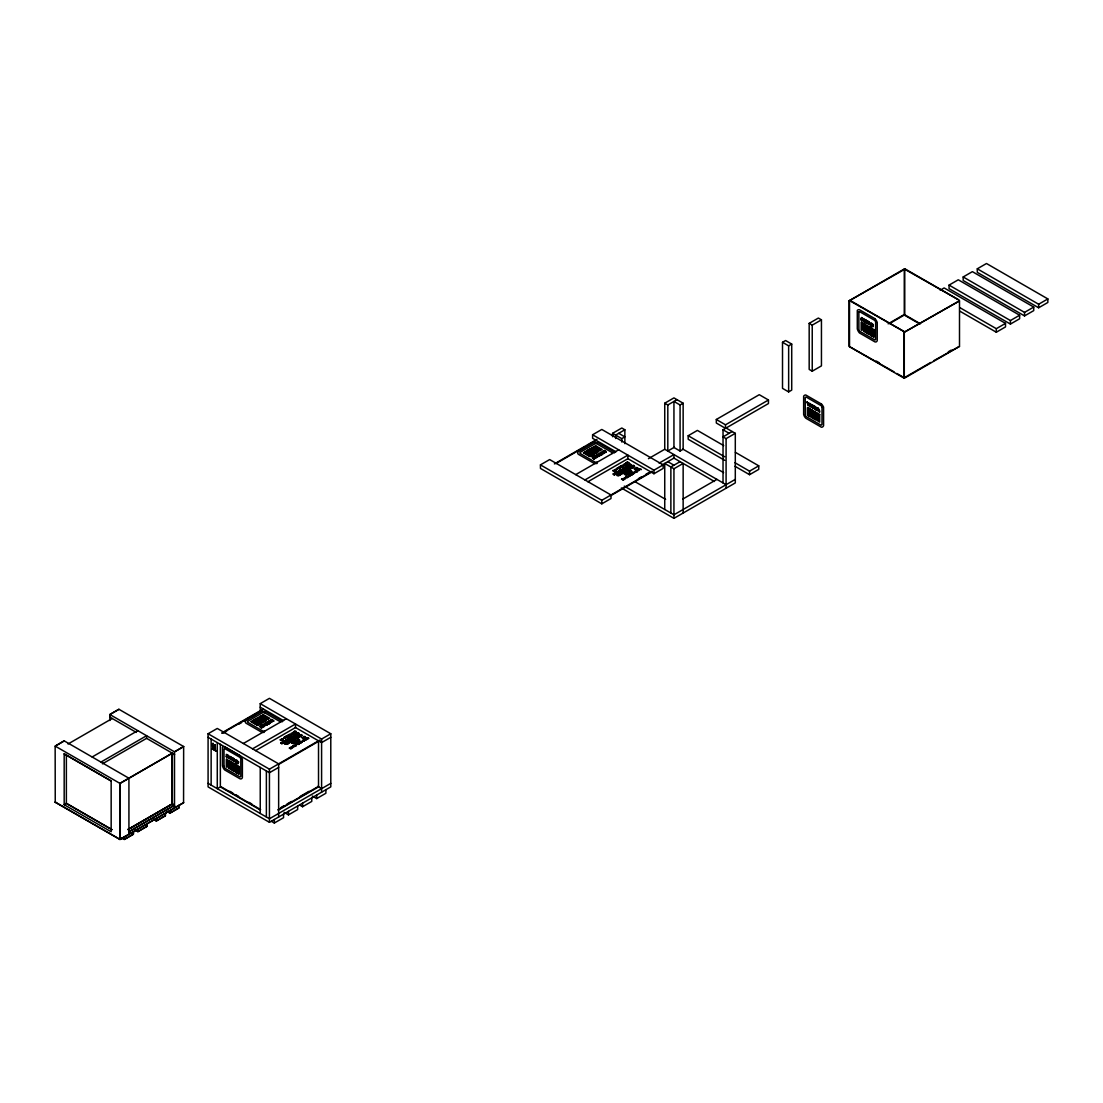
<?xml version="1.0" encoding="UTF-8"?>
<svg xmlns="http://www.w3.org/2000/svg" width="1103" height="1103" viewBox="0 0 1103 1103"><rect width="100%" height="100%" fill="white"/><g stroke="black" fill="none" stroke-linecap="round" stroke-linejoin="round"><path stroke-width="1.5" d="M128.196 829.539L172.302 803.99L172.302 753.184L119.869 783.461L119.869 839.493L125.19 836.432M224.019 766.378L224.019 748.882A3.833 2.22 60 0 1 224.833 748.661L239.847 757.306A4.164 2.399 60 0 1 240.812 758.961L240.812 776.347A2.247 1.296 60 0 1 239.985 776.912L225.026 768.322A3.874 2.234 60 0 1 224.074 766.544L223.992 766.309M294.239 739.989C288.366 736.887 300.333 740.844 291.868 739.617M285.029 743.698C282.147 744.194 291.799 744.842 285.084 743.505M627.193 463.977L625.58 463.108M630.806 470.457L630.875 470.485M614.716 474.58L612.813 473.987L614.412 473.67L614.95 474.607L613.599 474.69L614.716 474.759M864.628 321.387C864.366 324.337 864.545 316.919 864.807 320.035M299.437 743.96C294.598 742.443 302.842 744.139 298.031 742.981M302.829 740.389L304.235 740.844M631.798 475.076L629.923 474.359L631.702 474.786M635.094 471.408L636.941 472.029L635.094 471.215M636.693 472.056C634.68 470.361 633.811 473.366 636.569 472.181M287.952 739.603C291.385 739.686 284.05 738.128 288.821 739.865M291.743 740.72C293.812 742.815 292.309 737.824 290.365 740.871M624.491 468.32L624.381 468.127M298.265 739.437L299.837 740.265L299.01 740.706L297.769 739.755L299.12 739.341L298.127 739.341M873.355 324.737L873.245 325.675L873.162 324.379M284.105 737.3L284.836 737.893M628.848 475.035L630.489 475.655M633.246 474.083L631.426 473.38L633.246 474.235M810.746 404.36L810.926 407.035L809.147 406.083L809.188 405.049L809.823 406.469M817.847 408.331C818.068 415.211 815.365 405.256 817.93 408.331M863.842 319.208C865.29 326.75 860.698 315.913 863.939 319.098M865.51 322.531L865.386 319.732L866.31 320.228L866.517 323.344L865.483 322.545M300.567 734.846L299.713 735.136L302.263 735.508L300.499 734.695M628.269 465.176L627.483 465.521L630.02 465.893L628.338 465.218M619.762 471.657C616.618 469.933 620.065 471.505 619.762 471.85M293.563 733.523L292.64 734.267L291.316 733.192L293.701 733.66M296.211 735.398L293.812 736.997L292.488 735.922L294.763 736.446M616.508 473.518L617.129 473.339M625.925 464.639L624.477 465.052L625.18 465.121M627.097 467.369L627.648 467.258M595.248 455.636L593.317 456.559L594.269 457.069L594.214 456.297M810.912 404.236L809.795 403.422L809.96 406.552M625.015 473.821L626.587 474.483L625.759 475.103L624.188 474.18L627.386 474.193L625.07 473.628M297.438 733.192L298.182 733.467M866.627 321.938L866.531 320.628M298.224 732.682C293.936 733.867 302.443 734.915 298.196 732.723M618.231 474.331C615.474 474.952 622.63 476.303 618.245 474.428M627.648 462.102L626.352 462.709L627.304 464.101L625.594 463.315M281.982 740.444L279.969 739.796L281.858 740.182M614.44 471.519L612.758 470.526M283.719 741.051L285.98 741.478L282.699 742.76L283.554 742.912M614.123 470.223L614.923 469.547L614.137 470.25M630.654 464.846L631.412 465.094M284.505 741.506L284.367 741.423M290.613 738.017L291.316 738.279M613.544 471.009L612.923 470.595M285.663 736.583L284.905 736.845M619.307 466.927C616.715 466.955 623.002 469.258 619.321 467.024M621.775 473.876C623.802 474 620.396 471.519 619.748 473.311L621.789 473.863M289.579 747.848L290.447 748.234M305.807 738.748L306.593 738.486L305.807 738.472M621.913 479.019L622.837 478.923L622.051 479.171M638.03 469.713C640.223 470.471 639.34 470.76 638.94 470.043M293.357 732.061C297.686 732.144 290.241 732.778 294.749 732.75M628.848 469.85C629.937 468.596 624.491 469.34 628.986 469.919M622.905 479.254L621.513 479.281L622.892 479.515M279.721 722.382L279.721 722.355A3.833 2.22 0 0 0 279.928 721.555L264.775 712.8M612.096 453.471L612.082 453.498A3.833 2.22 0 0 0 612.303 452.671L596.985 443.889A3.874 2.234 0 0 0 595 443.806L580.123 452.382A2.247 1.296 0 0 0 580.054 453.388L595.151 462.157A4.164 2.399 0 0 0 597.054 462.171L597.081 462.157M605.823 452.202L602.927 451.113L605.051 450.92L604.32 450.369L603.41 451.168L605.988 451.348L606.057 452.327L604.32 452.285L605.905 452.409M299.382 742.374L299.961 742.595M291.123 746.952L292.571 747.917L291.054 747.186M296.638 743.767L297.424 743.849L296.569 744.001M304.263 739.217L305.793 740.016M299.396 743.836L297.934 743.215M302.732 740.265L304.428 741.078M631.771 474.952L630.199 474.207L631.674 475.007M286.394 740.623C287.842 740.72 285.057 739.879 286.339 739.382M295.135 737.824L296.969 738.376L295.121 738.072M597.509 455.553L598.722 456.256M599.756 454.381L601.025 454.932M615.819 470.471C616.715 470.76 613.13 469.892 615.998 470.609M627 477.696C627.055 476.73 623.402 477.047 627.028 477.833M271.117 719.776L273.985 720.921L271.09 720.769L270.897 719.639L272.717 719.735L271.021 719.57M616.701 473.09L617.611 473.049M300.099 742.677L301.229 742.705L299.423 742.14M289.606 735.894C284.422 734.102 291.647 735.825 289.662 736.032M624.918 478.895C625.153 478.206 621.32 477.999 624.946 479.033M633.246 472.47C630.737 472.442 637.065 474.814 633.246 472.498M285.663 736.556L287.207 737.328L284.932 736.887M631.564 468.403L630.337 468.747M290.958 740.278L289.786 740.816M623.733 467.769L623.098 467.975C626.752 465.976 624.836 469.864 625.111 468.554M287.98 742.002L290.82 742.112C286.573 738.458 293.04 745.159 287.842 741.919M284.836 737.907C287.318 738.072 283.113 738.996 284.078 737.424M621.596 467.3L620.92 467.01L621.609 467.355M290.379 738.969L288.076 738.431L290.42 738.9M295.011 743.064C290.489 741.988 296.376 744.883 291.84 743.091M620.438 469.533L622.795 470.03L620.506 469.588M624.532 469.037C620.189 470.443 622.23 467.575 624.532 469.023M627.428 470.76L624.284 470.691M294.17 740.182L291.881 739.658M291.812 743.05L293.398 742.14L295.011 743.05M297.851 736.17L300.126 736.735L297.879 736.211M628.503 464.873L629.799 465.659L628.517 464.914M286.242 739.506L287.745 740.306L286.408 740.72M294.639 731.868L293.991 731.579C296.376 729.386 297.755 734.281 294.446 731.317M291.495 737.011C294.666 737.907 291.757 736.225 291.233 736.57M306.648 737.879L308.937 738.362L306.662 737.921M597.302 455.442L597.164 456.477L598.929 456.38M599.591 454.105C597.55 455.884 603.051 455.277 601.976 454.353C600.57 451.554 595.923 454.036 601.383 454.96M128.927 834.268L128.927 778.235L64.208 740.871L55.247 746.152L119.965 783.406L172.289 753.184L174.508 754.714L172.302 753.184L172.302 803.99L128.127 829.497M183.567 802.653L183.649 746.538L118.917 709.284L109.873 714.523L174.508 751.832L183.567 746.607M64.208 740.871L55.15 746.097L55.247 802.184L56.391 802.626M183.649 746.538L174.508 751.832L174.508 807.879M128.927 831.662L174.508 805.259L172.137 803.894L127.824 829.484M124.418 839.397L133.353 834.213L133.477 831.552L133.366 834.226L124.308 839.452L121.385 837.756L124.308 839.452L124.418 836.777M146.947 823.762L146.947 826.381L137.903 831.607L134.966 829.911L137.903 831.607L146.933 826.368L147.057 823.707M165.436 815.71L156.378 820.935L153.441 819.239L156.378 820.935L165.422 815.696L165.533 813.035M179.127 805.19L179.031 807.879L169.959 813.09L167.036 811.394L169.959 813.09L179.003 807.865M540.442 464.873L549.652 459.565L611.007 494.985L611.007 498.528L601.797 503.837L540.442 468.417L540.442 464.873L601.797 500.307L652.163 471.229M615.97 451.803L592.601 438.305L592.601 434.761L601.797 429.453L663.165 464.873L663.165 468.417L653.955 473.738L627.662 458.545M118.917 709.284L109.859 714.51L109.873 720.521M68.041 744.001L112.23 718.494M554.382 463.922L596.944 439.339M555.843 463.605L585.197 446.66M588.133 444.964L595.468 440.717M612.592 436.733L612.592 433.327L621.789 428.005L624.863 429.784L624.863 443.682M726.091 484.686L664.737 449.266L664.737 403.215L673.947 397.893L683.143 403.215L683.143 449.266L680.082 451.03L673.947 447.487L673.947 401.437L680.082 404.98L683.143 403.215M624.863 429.784L615.653 435.092L615.653 438.511M664.737 403.215L667.811 404.98L677.008 399.672M809.175 323.372L818.371 318.05L821.445 319.829L821.445 365.879L812.235 371.187L809.175 369.422L809.175 323.372L812.235 325.137L821.445 319.829M959.5 300.871L903.812 332.486L959.5 300.871L959.5 346.397L904.281 378.274L849.048 346.397L849.048 300.871L904.736 268.718L959.031 300.071L904.281 268.994L904.281 315.044L917.489 322.669M904.736 269.256L849.048 300.871M782.51 342.302L785.584 340.524L791.72 344.067L791.72 390.117L788.645 391.896L782.51 388.353L782.51 342.302L788.645 345.846L791.72 344.067M612.592 433.327L621.789 438.636L624.863 436.871L618.728 433.327M575.725 474.621L618.673 449.817M92.142 756.989L137.792 730.641M584.935 479.929L627.883 455.139L627.883 458.683L587.885 481.763M100.938 762.076L146.589 735.715L146.589 738.334L102.414 763.841M619.569 467.065L620.396 467.548M648.454 458.669L664.737 449.266M724.712 460.351L688.189 439.27L688.189 435.726L697.399 430.404L723.692 445.598M768.46 400.003L725.512 424.807L725.512 428.35L716.316 423.028L716.316 419.485L759.264 394.695L768.46 400.003L768.46 403.546L723.03 429.784L723.03 482.921M940.211 290.227L944.154 287.938L1005.509 323.372L1005.509 326.915L996.312 332.224L959.789 311.143M949.063 285.112L958.273 279.79L1019.627 315.224L1019.627 318.767L1010.417 324.075L949.063 288.655L949.063 285.112L1010.417 320.532L1019.627 315.224M963.181 276.963L972.377 271.655L1033.732 307.075L1033.732 310.619L1024.535 315.927L963.181 280.507L963.181 276.963L1024.535 312.383L1033.732 307.075M977.286 268.815L986.496 263.507L1047.85 298.927L1047.85 302.47L1038.64 307.778L977.286 272.358L977.286 268.815L1038.64 304.235L1047.85 298.927M55.15 802.129L119.965 839.438L183.732 802.626L119.979 839.452L119.965 783.406M674.374 447.239L667.811 451.03L667.811 404.98M888.136 323.827L904.281 314.507L920.412 323.827M894.009 371.808L849.517 346.659L849.517 300.609L904.281 331.686L849.972 300.347M889.597 323.51L904.736 314.782L904.736 268.718M630.433 475.876C627.111 476.082 630.475 474.414 628.875 474.814M659.125 463.122L673.947 454.574L673.947 458.117L662.09 464.956M638.403 478.647L641.353 476.937M645.806 474.373L648.771 472.649M592.601 434.761L653.955 470.195L663.165 464.873M611.062 495.481L652.163 471.753M260.239 712.304L260.239 703.645L269.435 698.337L330.79 733.757L330.79 786.894L269.435 822.314L208.081 786.894L208.081 733.757L217.277 728.449L278.645 763.869L278.645 817.006M680.082 461.661L670.872 466.969L670.872 513.033M732.227 431.549L723.03 436.871L726.091 438.636L735.301 433.327L735.301 482.921L673.947 518.341L621.347 487.981M664.737 509.489L664.737 463.439L673.947 468.747L683.143 463.439L683.143 513.033M222.02 732.792L263.107 709.077M222.02 733.33L261.976 710.263M223.633 732.93L226.611 731.206M238.551 724.313L241.543 722.589M244.521 720.866L247.513 719.142M251.98 716.55L254.972 714.827M243.363 743.491L286.311 718.701M682.826 499.039L716.895 479.378M252.559 748.813L295.507 724.009L295.507 727.553L255.524 750.647M948.304 351.788L951.241 350.092M905.301 377.143L930.698 362.487M933.621 360.791L959.5 346.397M735.301 479.378L673.947 514.798L624.27 486.12M734.943 462.709L749.544 471.146L758.754 465.838L758.754 469.382L749.544 474.69L734.943 466.252M959.789 307.599L996.312 328.68L1005.509 323.372M301.188 741.45L302.015 741.933M305.848 740.251L303.904 739.851L304.387 739.286M208.081 733.757L269.435 769.177L319.801 740.099M260.239 703.645L321.593 739.065L330.79 733.757M278.397 764.544L319.801 740.637M278.645 767.412L269.435 772.72L208.081 737.3M330.79 737.3L321.593 742.609L295.301 727.428M281.182 807.396L284.119 805.7M287.042 804.004L291.454 801.454M300.25 796.38L309.061 791.292M277.928 809.795L317.871 786.742M278.397 810.057L318.684 786.797M330.79 783.351L269.435 818.771L208.081 783.351M271.421 821.335L274.344 823.031L283.554 817.709L283.554 814.166M284.078 812.346L288.462 814.883L297.658 809.561L297.658 806.017M299.644 805.038L302.567 806.734L311.777 801.412L311.777 797.869M312.301 796.049L316.685 798.586L325.881 793.264L325.881 789.72M111.886 829.649L66.373 803.37L64.181 804.639L64.181 753.818L111.155 780.938L111.169 831.759L64.057 804.652L66.373 803.37L111.954 829.608M639.009 470.209C635.7 470.333 640.347 469.258 638.03 469.52M290.53 748.385C287.221 748.537 291.826 747.42 289.551 747.71M627.207 464.156L625.263 463.674L626.821 462.433M636.776 468.789C635.135 467.382 639.244 469.12 635.231 469.671L635.397 469.409M304.318 737.7C303.201 736.639 306.413 737.521 302.87 738.555L303.187 738.376M630.544 464.597L629.758 464.129M292.888 737.521L291.495 737.025M288.572 739.851L287.842 739.424M285.098 741.85L284.753 742.222M292.336 741.064L291.164 740.706M290.516 737.824L289.124 737.948L292.157 737.921L290.585 736.983L289.799 737.466L291.537 738.307M819.405 411.75C820.673 413.694 818.192 405.614 819.143 411.915M227.025 757.43L226.336 754.369L227.769 756.934L226.901 757.664L226.129 756.038L226.763 757.596M296.914 740.154L297.879 740.789M264.706 731.055L264.72 731.041A4.164 2.399 0 0 1 262.817 731.041L247.692 722.272A2.247 1.296 0 0 1 247.692 721.362L262.597 712.69A3.874 2.234 0 0 1 264.61 712.759L264.844 712.814M624.312 470.802C628.903 473.518 622.947 468.03 627.428 470.747M626.256 467.851L628.71 466.652M615.777 473.945L615.074 473.89L618.342 472.622L615.957 472.098M287.786 743.698L288.669 743.353M281.058 739.231C281.803 741.671 282.216 738.403 281.527 739.989M861.691 317.761L862.201 320.821L860.891 318.298L861.691 317.499L862.518 319.029L861.829 317.595M296.417 741.533L295.894 741.092M627.828 473.132L628.103 473.449M631.605 468.334L629.275 467.81L629.937 468.513M871.053 325.771L871.687 325.344L871.728 326.419C867.123 324.833 872.501 319.401 871.053 326.033M632.35 466.872L632.116 466.583M298.044 736.873L297.81 736.597M301.726 735.177L301.312 734.543M297.121 734.433L296.707 733.812M290.778 741.492L289.786 740.844M633.329 466.1L634.625 466.624L632.129 466.279L633.494 465.838M629.482 471.712L630.296 472.525C626.201 471.367 627.745 472.966 629.648 471.464M622.382 472.429L623.678 472.953L621.141 472.58L622.533 472.167M297.121 740.596L298.417 741.119L295.921 740.775L297.286 740.334M866.462 322.2L867.427 321.8L866.462 320.311M172.302 803.99L174.508 805.259L129.023 831.717M55.247 802.184L119.882 839.383M876.389 361.108L879.325 362.804M896.932 373.503L904.281 377.75L903.812 331.962M716.316 419.485L725.512 424.807M726.091 428.005L735.301 433.327M723.03 429.784L729.166 433.327M735.384 452.34L758.754 465.838M688.189 435.726L724.712 456.807M682.702 449.018L723.609 472.622M673.506 457.869L714.413 481.487M667.811 461.661L673.947 465.204M627.676 462.198L629.193 462.929L626.918 462.378M631.509 465.039L629.91 464.418M636.279 469.065L633.894 468.554L635.645 469.437M626.063 464.777L623.733 464.211L625.429 465.149M628.6 466.707C624.918 464.349 628.034 467.438 627.152 466.969M627.235 467.507L624.836 466.996L626.587 467.865M623.595 467.686L625.36 468.582M623.305 471.257C626.656 474.745 625.622 469.437 623.195 471.326M595.275 455.842C600.129 456.545 595.689 459.179 593.993 456.173M619.528 470.03C623.429 473.449 621.044 468.044 619.417 470.099M634.942 481.653L665.619 499.369M616.067 472.043L617.721 472.994M620.396 474.841L618.714 474.028L621.347 474.29L619.472 474.717L620.3 474.897M616.66 473.614L614.261 473.09L616.025 473.973M260.239 707.188L283.609 720.686M297.396 733.012L299.147 733.909M303.918 737.948L301.588 737.383L303.284 738.321M294.832 733.04L293.343 732.309M296.335 735.536L294.005 734.97L295.701 735.894M291.344 736.501L292.998 737.466M290.834 740.196L292.598 741.092M261.769 724.974C266.926 729.593 264.32 722.148 260.956 725.443L261.949 725.926L261.632 725.057M288.572 743.408L286.339 742.788L288.035 743.725M283.595 740.982L285.36 741.878M284.188 742.54L281.954 741.919L283.65 742.857M317.65 786.384L321.593 788.659M109.873 717.129L136.372 732.433M146.589 738.334L174.508 754.452M229.81 791.292L232.747 792.988M235.684 794.684L238.62 796.38M248.892 802.308L251.829 804.004M221 786.742L260.625 809.616M220.545 787.004L260.17 809.878M64.057 753.845L111.1 780.993M868.764 321.649L869.467 323.731L868.833 321.966M299.919 736.501L300.567 736.487C302.842 735.991 297.162 734.763 299.506 736.266M1038.64 304.235L1038.64 307.778M1024.535 312.383L1024.535 315.927M1010.417 320.532L1010.417 324.075M996.312 328.68L996.312 332.224M904.281 332.748L904.281 378.274M812.235 325.137L812.235 371.187M788.645 345.846L788.645 391.896M749.544 471.146L749.544 474.69M726.091 438.636L726.091 488.229M680.082 404.98L680.082 451.03M673.947 468.747L673.947 518.341M653.955 470.195L653.955 473.738M621.789 438.636L621.789 442.041M601.797 500.307L601.797 503.837M321.593 739.065L321.593 792.202M318.519 740.844L318.519 786.894M316.685 795.042L316.685 798.586M302.567 803.191L302.567 806.734M288.462 811.339L288.462 814.883M274.344 819.488L274.344 823.031M269.435 769.177L269.435 822.314M266.374 770.956L266.374 817.006M260.239 767.412L260.239 813.462M236.207 762.986L236.8 762.27L236.883 763.373C232.333 762.159 237.517 756.038 236.07 762.904M220.352 744.249L220.352 786.894L217.277 788.659L217.277 742.609M211.142 739.065L211.142 785.115M172.137 753.087L172.137 803.894M169.959 810.484L169.972 813.104M156.378 818.329L156.378 820.935M137.903 829.001L137.903 831.607M66.373 754.466L66.373 803.37M282.147 721.872A6.053 3.502 0 0 0 282.037 720.948L266.057 711.711A6.094 3.516 0 0 0 261.439 711.545L245.941 720.493A4.481 2.592 0 0 0 245.941 723.141L261.618 732.185A6.384 3.695 0 0 0 264.113 732.392M614.523 452.809A6.053 3.502 0 0 0 614.412 452.065L598.419 442.841A6.094 3.516 0 0 0 593.8 442.661L578.317 451.61A4.481 2.592 0 0 0 578.317 454.257L593.979 463.301A6.384 3.695 0 0 0 597.206 463.467M858.865 311.928L858.906 329.59A3.874 2.234 60 0 0 859.844 331.341L874.817 339.945A2.247 1.296 60 0 0 875.603 339.49L875.658 322.021A4.164 2.399 60 0 0 874.707 320.366L859.706 311.708A3.833 2.22 60 0 0 858.865 311.928L858.768 311.997M282.713 743.132L280.727 742.595L282.713 743.132M622.382 466.638L620.41 466.1L622.382 466.638M291.095 735.025C293.77 733.964 285.953 733.853 291.109 734.984M623.457 466.142C621.43 463.039 622.106 467.493 623.471 466.114M288.131 736.818L286.146 736.142L288.131 736.818M302.112 742.333L300.14 741.657L302.112 742.333M260.57 725.939C269.063 728.09 255.772 727.291 260.625 725.871M592.945 457.056C600.956 459.234 589.002 458.241 592.945 457.056M630.158 465.025C634.597 465.204 627.593 463.398 630.158 465.025M617.363 474.855C621.678 476.62 614.867 475.696 617.39 474.814M282.271 739.272C284.546 739.589 280.355 737.935 282.271 739.272M293.398 746.428L294.928 746.428L293.398 746.428M296.293 745.669L294.018 745.228L296.293 745.697M619.569 468.444L617.28 467.989L619.569 468.444M628.655 476.786L626.38 476.344L628.655 476.786M631.385 471.712C634.06 471.574 627.607 469.685 631.385 471.712M641.312 469.492L639.009 469.023L641.312 469.492M229.782 758.354C229.865 761.056 229.948 752.411 229.782 758.354M231.823 758.685C233.133 761.167 231.589 755.031 231.823 758.685M234.112 760.008C235.325 762.545 233.974 756.396 234.112 760.008M811.932 405.035C812.442 408.799 810.264 403.312 811.973 404.98M814.235 406.373C814.634 410.178 812.704 404.484 814.235 406.373M822.011 406.855L821.969 424.49A3.874 2.234 60 0 1 821.032 425.179L806.059 416.493A2.247 1.296 60 0 1 805.273 415.128L805.218 397.604A4.164 2.399 60 0 1 806.169 397.039L821.17 405.697A3.833 2.22 60 0 1 822.011 406.897L822.011 406.855M816.261 407.655C817.047 414.176 815.269 405.463 816.303 407.558M305.269 738.748L306.648 739.079L305.31 738.679M616.853 472.677L616.908 472.815M620.313 470.678L620.341 470.623M624.091 471.891L624.119 471.836M299.023 742.347L300.885 743.119L299.065 742.264M238.51 761.69L238.4 762.642L238.51 761.69M297.314 741.726L294.377 741.547L297.314 741.754M629.689 472.842L626.752 472.663L629.689 472.842M270.138 722.879C272.358 723.113 264.775 719.459 270.138 722.879M602.5 453.995C604.775 454.202 597.206 450.603 602.5 453.995M294.666 738.086C293.329 740.072 298.913 738.39 294.666 738.086M298.361 744.401L296.087 744.042L298.361 744.401M807.01 401.864L807.63 403.588L807.134 401.85M292.598 746.028L293.715 745.642L292.598 746.028M818.357 408.344L818.509 409.42L818.357 408.344M236.911 760.394C236.897 766.723 240.178 762.683 237.035 760.394M871.742 323.441C871.411 329.37 875.437 326.378 871.77 323.413M271.958 721.128L273.544 721.279L272 721.1M304.883 737.245C307.696 736.625 300.333 735.825 304.883 737.245M637.244 468.361C640.209 467.755 632.681 466.941 637.244 468.361M228.045 755.279C227.48 761.249 231.12 757.43 228.073 755.252M230.513 756.699C229.217 759.609 233.119 762.407 231.478 757.196L230.637 756.713M232.816 758.037C231.589 760.863 235.38 763.8 233.767 758.519L232.843 758.009M813.228 408.317L812.042 407.627L812.263 404.815L813.214 405.435L813.228 408.317M815.531 409.64L814.359 409.02L814.565 406.152L815.517 406.773L815.517 409.696M867.661 321.07C866.338 323.772 870.184 326.929 868.612 321.566L867.661 321.07M808.127 402.774C806.155 408.524 810.995 402.967 808.127 402.774M616.729 469.299C619.61 470.223 614.316 467.989 616.729 469.299M637.038 471.16C639.864 472.043 634.763 469.878 636.914 471.105M295.907 734.019L297.658 734.763L295.121 734.405L295.921 733.978M290.516 748.716L291.537 748.51L290.599 748.592M306.634 739.41L307.668 739.203L306.634 739.41M622.878 479.833L623.912 479.64L622.878 479.833M299.644 735.218L300.485 735.894L299.63 735.246M630.061 467.451L630.902 468.127L630.061 467.451M295.797 742.429L295.108 741.961L295.783 742.484M265.175 723.196L267.615 724.616L266.719 725.167L263.92 723.802L265.175 723.196M267.477 721.872L269.918 723.292L269.022 723.844L266.25 722.506L267.464 721.913M597.55 454.312L599.991 455.746L599.081 456.297L596.282 454.877L597.55 454.312M271.173 722.355C275.75 721.169 263.851 719.556 271.173 722.355M603.548 453.485C607.615 452.492 596.447 450.686 603.589 453.43M637.548 470.416L636.624 470.333L637.534 470.498M261.328 728.035C263.355 728.325 259.922 726.243 261.328 728.035M593.69 459.165C595.703 459.537 592.256 457.29 593.731 459.041M860.891 319.084L861.595 320.628L860.891 319.084M227.701 755.9L226.997 754.549L227.701 755.9M297.438 738.141L298.182 737.866L295.962 737.231L297.465 738.1M629.799 469.258L630.544 468.982L628.269 468.403L629.799 469.258M631.743 468.141L632.488 467.865L630.268 467.231L631.785 468.099M283.099 739.093L283.181 739.038M622.699 471.726L623.457 472.718L622.699 471.726M629.799 471.022L630.558 472.015L629.799 471.022M633.646 465.397L634.404 466.404L633.646 465.397M290.42 735.398L290.447 735.315M264.486 724.657L266.568 725.264L264.486 724.657M266.788 723.334L268.87 723.926L266.788 723.334M281.251 743.505L282.354 743.643L281.32 743.491M212.976 743.367L212.203 744.401L213.169 748.372L212.976 743.367M215.209 744.649L214.437 745.683L215.402 749.654L215.209 744.649M299.244 737.231L296.914 736.694L299.244 737.204M633.549 467.231L631.219 466.679L633.549 467.203M283.237 738.596L284.05 738.417L283.237 738.596M285.208 740.858L286.022 740.678L285.208 740.858M292.323 746.938L293.122 746.759L292.323 746.938M295.797 744.925L296.597 744.746L295.797 744.925M302.112 741.285L302.925 741.106L302.112 741.285M615.598 469.713L616.412 469.533L615.598 469.713M617.57 471.974L618.383 471.794L617.57 471.974M626.683 470.112L627.497 469.933L626.683 470.112M624.684 478.054L625.498 477.875L624.684 478.054M628.159 476.055L628.972 475.876L628.159 476.055M583.501 452.713L590.091 456.518L583.501 452.713M584.549 452.106L591.153 455.911L584.549 452.106M585.224 451.706L591.828 455.525L585.224 451.706M586.231 451.127L592.835 454.932L586.231 451.127M587.596 450.341L586.879 450.755L594.186 454.146L587.596 450.341M588.395 449.886L594.986 453.691L588.395 449.886M589.36 449.321L595.965 453.126L589.36 449.321M590.395 448.728L596.985 452.533L590.395 448.728M592.352 447.597L591.098 448.328L597.688 452.133L598.943 451.403L592.352 447.597M593.814 446.756L593.097 447.17L600.404 450.562L593.814 446.756M595.606 445.722L594.793 446.191L601.383 449.996L602.21 449.528L595.606 445.722M633.977 472.332L634.377 473.049L634.128 472.318M251.126 721.596L257.73 725.402L251.126 721.596M252.187 720.976L258.778 724.795L252.187 720.976M252.863 720.59L259.453 724.395L252.863 720.59M253.869 720.011L260.46 723.816L253.869 720.011M255.234 719.225L254.517 719.639L261.825 723.03L255.234 719.225M256.034 718.756L262.624 722.575L256.034 718.756M256.999 718.205L263.603 722.01L256.999 718.205M258.019 717.612L264.623 721.417L258.019 717.612M259.991 716.481L258.722 717.198L265.327 721.017L266.581 720.287L259.991 716.481M261.439 715.64L260.735 716.04L268.043 719.446L261.439 715.64M263.245 714.592L262.417 715.075L269.022 718.88L269.835 718.411L263.245 714.592M287.621 735.701L288.035 736.418L287.704 735.673M875.093 318.767L859.389 309.709A6.053 3.502 60 0 0 857.293 310.398L857.293 328.859A6.094 3.516 60 0 0 859.444 332.941L874.941 341.889A4.481 2.592 60 0 0 877.23 340.565L877.23 322.476A6.384 3.695 60 0 0 875.093 318.767M862.008 322.71L861.181 322.241L861.181 329.852L862.008 330.335L862.008 322.71M863.704 323.689L862.987 323.276L863.704 331.3L863.704 323.689M865.703 324.847L864.449 324.117L864.449 331.741L865.703 332.458L865.703 324.847M866.834 325.495L866.834 333.12L866.834 325.495M867.813 326.061L867.813 333.685L867.813 326.061M868.861 326.667L868.861 334.278L868.861 326.667M869.909 327.274L869.205 326.86L869.909 334.898L869.909 327.274M871.108 327.963L871.108 335.588L871.108 327.963M871.894 328.418L871.894 336.043L871.894 328.418M872.597 328.832L872.597 336.443L872.597 328.832M873.769 329.507L873.769 337.118L873.769 329.507M821.487 404.056L805.783 394.998A6.384 3.695 60 0 0 803.646 396.239L803.646 414.328A4.481 2.592 60 0 0 805.935 418.285L821.432 427.233A6.094 3.516 60 0 0 823.583 425.648L823.583 407.186A6.053 3.502 60 0 0 821.487 404.056M807.575 407.531L807.575 415.142L807.575 407.531M808.637 408.138L808.637 415.748L808.637 408.138M809.312 408.524L809.312 416.148L809.312 408.524M810.319 409.116L810.319 416.727L810.319 409.116M811.67 409.889L810.967 409.489L811.67 417.513L811.67 409.889M812.47 410.357L812.47 417.968L812.47 410.357M813.449 410.923L813.449 418.533L813.449 410.923M814.469 411.516L814.469 419.126L814.469 411.516M816.427 412.646L815.172 411.915L815.172 419.526L816.427 420.257L816.427 412.646M817.888 413.487L817.171 413.074L817.888 421.098L817.888 413.487M819.694 414.521L818.867 414.052L818.867 421.663L819.694 422.132L819.694 414.521M240.247 755.72L224.557 746.662A6.053 3.502 60 0 0 222.448 747.351L222.448 765.827A6.094 3.516 60 0 0 224.612 769.894L240.096 778.842A4.481 2.592 60 0 0 242.384 777.518L242.384 759.429A6.384 3.695 60 0 0 240.247 755.72M216.05 751.033L212.148 748.785L216.05 751.033M227.177 759.677L226.349 759.195L226.349 766.819L227.177 767.288L227.177 759.677M228.859 760.643L228.142 760.243L228.859 768.267L228.859 760.643M230.858 761.801L229.603 761.084L229.603 768.694L230.858 769.425L230.858 761.801M231.988 762.449L231.988 770.073L231.988 762.449M232.967 763.014L232.967 770.639L232.967 763.014M234.015 763.621L234.015 771.245L234.015 763.621M235.077 764.241L234.36 763.827L235.077 771.852L235.077 764.241M236.276 764.93L236.276 772.541L236.276 764.93M237.048 765.372L237.048 772.996L237.048 765.372M237.752 765.785L237.752 773.396L237.752 765.785M238.924 766.461L238.924 774.072L238.924 766.461"/></g></svg>
